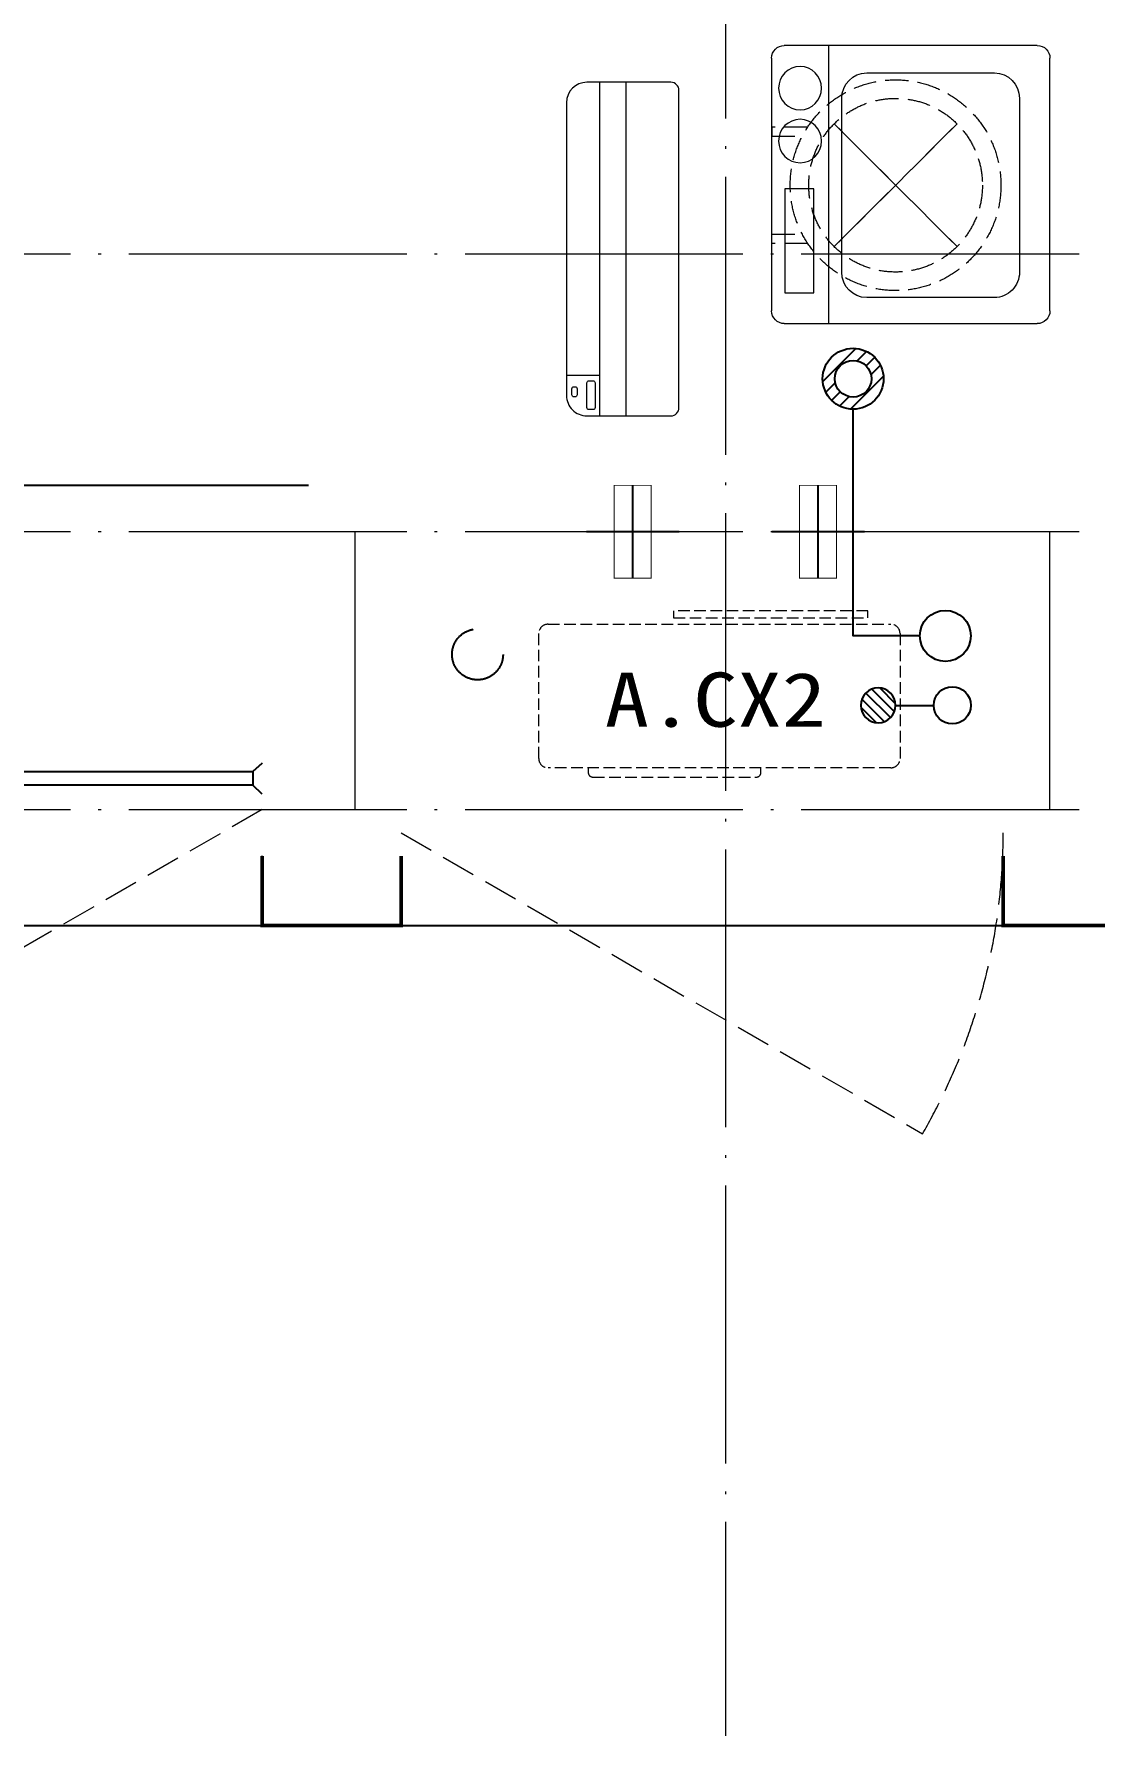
# Model space of a CAD drawing. Extents: x 27938 to 725830, y -209821 to 1628073.
# Drawn here: x 314924 to 317215, y 362324 to 365998 of the extents above; entities that cross this region are included whole.
import ezdxf

# ---------------------------------------------------------------- set-up
doc = ezdxf.new("R2010")
doc.units = 0
doc.header["$LTSCALE"] = 1000
doc.header["$MEASUREMENT"] = 0
for name, pattern in [('$1$DASH', [0.35, 0.25, -0.1]), ('DASH', [0.35, 0.25, -0.1]), ('DOTE', [2.42, 2, -0.2, 0.02, -0.2])]:
    doc.linetypes.add(name, pattern=pattern)
for name, color, linetype in [('3-栏杆1', 135, 'Continuous'), ('3.5方案汇报，与郭总、侯月琴确定户型_t8$0$2020.03.04 -1安徽标准化洋房户型(UA）_t8_t8$0$看线', 154, 'Continuous'), ('EQUIP_地漏', 7, 'Continuous'), ('VPIPE-凝结', 150, 'Continuous'), ('VPIPE-废水', 31, 'Continuous'), ('VPIPE-雨水', 4, 'DASH'), ('机电标识类', 1, 'Continuous'), ('看线', 251, 'Continuous')]:
    doc.layers.add(name, color=color, linetype=linetype)
for name, color, linetype, lineweight in [('DOTE', 19, 'DOTE', 9), ('LVTRY', 1, 'Continuous', 13), ('WINDOW', 144, 'Continuous', 15), ('平面-空调室内机', 176, 'Continuous', 9), ('平面-空调预留孔', 173, 'Continuous', 15), ('空调', 76, 'Continuous', 13), ('粉刷', 251, 'Continuous', 9)]:
    doc.layers.add(name, color=color, linetype=linetype, lineweight=lineweight)
doc.styles.add('黑体', font='')
doc.styles.get('黑体').set_extended_font_data('SimHei')

# ---------------------------------------------------------------- blocks, each defined once
blk = doc.blocks.new('FGDGDRGSDGDG')
at = {"layer": 'DOTE', "linetype": 'DOTE', "ltscale": 0.3}
for p, q in [((534482.5, 523848.5), (534482.5, 513948.5)), ((488182.5, 517148.5), (546982.5, 517148.5)), ((488182.5, 516548.5), (546982.5, 516548.5)), ((533682.5, 516548.5), (533682.5, 515948.5)), ((535182.5, 516548.5), (535182.5, 515948.5)), ((488182.5, 515948.5), (546982.5, 515948.5))]:
    blk.add_line(p, q, dxfattribs=at)
blk = doc.blocks.new('RECTANG')
for p, q in [((1, 1), (0, 1)), ((0, 1), (0, 0)), ((1, 0), (1, 1)), ((0, 0), (1, 0))]:
    blk.add_line(p, q)
blk = doc.blocks.new('洗衣机')
at = {"layer": 'LVTRY'}
for p, q in [((3791567.4, 243472.1), (3791021, 243472.1)), ((3791116.5, 243472.1), (3791116.5, 242871.5)), ((3790993.7, 243444.5), (3790993.7, 242899.1)), ((3791594.6, 242899.1), (3791594.6, 243444.5)), ((3791199, 243412.7), (3791474.9, 243412.7)), ((3791145.1, 242982.5), (3791145.1, 243358)), ((3791528.8, 243358), (3791528.8, 242982.5)), ((3791474.9, 242927.8), (3791199, 242927.8)), ((3791021, 242871.5), (3791567.4, 242871.5))]:
    blk.add_line(p, q, dxfattribs=at)
at = {"layer": 'LVTRY', "extrusion": (0, 0, -1)}
for centre, major_axis, start_param, end_param in [((3791021, 243444.5), (0, 27.6), -1.570796, 0), ((3791567.4, 243444.5), (0, 27.6), 0, 1.570796), ((3791055.1, 243379.8), (0, 46.9), 3.141593, 9.424778), ((3791199, 243358), (0, 54.7), 4.712389, 6.283185), ((3791474.9, 243358), (0, 54.7), 0, 1.570796), ((3791055.1, 243265.7), (0, 46.9), 3.141593, 9.424778), ((3791199, 242982.5), (0, 54.7), 3.141593, 4.712389), ((3791474.9, 242982.5), (0, 54.7), 1.570796, 3.141593), ((3791021, 242899.1), (0, 27.6), 3.141593, 4.712389), ((3791567.4, 242899.1), (0, 27.6), 1.570796, 3.141593)]:
    blk.add_ellipse(centre, major_axis=major_axis, ratio=0.986385, start_param=start_param, end_param=end_param, dxfattribs=at)
at = {"layer": 'LVTRY', "xscale": 63.25620569481588, "yscale": 224.5369532744355, "zscale": 64.12934308941763, "rotation": 180}
blk.add_blockref('RECTANG', (3791085.2, 243162.4), dxfattribs=at)
blk = doc.blocks.new('dnfhfn')
at = {"linetype": '$1$DASH', "ltscale": 0.2}
for p, q in [((101.9, 495, 0), (121.9, 495, 0)), ((101.9, 417.2, 0), (101.9, 495, 0)), ((121.9, 495, 0), (121.9, 429, 0)), ((353.1, 495, 0), (333.1, 495, 0)), ((333.1, 495, 0), (333.1, 429, 0)), ((353.1, 417.2, 0), (353.1, 495, 0))]:
    blk.add_line(p, q, dxfattribs=at)
at = {"linetype": '$1$DASH', "ltscale": 0.2, "elevation": 0}
for points in [[(94.9, 360.1), (94.9, 360.1), (360.1, 94.9), (360.1, 94.9)], [(360.1, 360.1), (94.9, 94.9), (94.9, 94.9), (360.1, 360.1)]]:
    blk.add_lwpolyline(points, close=True, dxfattribs=at)
at = {"linetype": '$1$DASH', "ltscale": 0.2}
for radius in [227.5, 187.5]:
    blk.add_circle((227.5, 227.5, 0), radius, dxfattribs=at)
blk = doc.blocks.new('ferre')
at = {"layer": '平面-空调预留孔', "linetype": 'DASH', "ltscale": 0.1}
for p, q in [((93392.7, 115403.5), (93392.7, 115393.5)), ((93402.7, 115383.5), (93755.6, 115383.5)), ((93765.6, 115393.5), (93765.6, 115403.5))]:
    blk.add_line(p, q, dxfattribs=at)
blk.add_lwpolyline([(93996.7, 115742.6), (93576.8, 115742.6), (93576.8, 115727.5), (93996.7, 115727.5)], close=True, dxfattribs=at)
blk.add_lwpolyline([(94045.9, 115403.5), (93305.9, 115403.5, -0.414214), (93285.9, 115423.5), (93285.9, 115693.5, -0.414214), (93305.9, 115713.5), (94045.9, 115713.5, -0.414214), (94065.9, 115693.5), (94065.9, 115423.5, -0.414214)], format="xyb", close=True, dxfattribs=at)
for centre, start, end in [((93402.7, 115393.5), 180, 270), ((93755.6, 115393.5), 270, 0)]:
    blk.add_arc(centre, 10, start, end, dxfattribs=at)
at = {"layer": '平面-空调预留孔', "color": 251, "linetype": 'DASH', "ltscale": 0.1, "true_color": 0x636466, "style": '黑体', "width": 1.2}
blk.add_text('A.CX2', height=117.05, dxfattribs=at).set_placement((93428.3, 115492.1))
blk = doc.blocks.new('fergve')
at = {"layer": '平面-空调预留孔', "linetype": 'DASH', "ltscale": 0.1}
blk.add_blockref('ferre', (25670, -60415.8), dxfattribs=at)
blk = doc.blocks.new('dongkong')
blk.add_wipeout([(-603756, 210771), (-603756, 210570.8), (-603836, 210570.8), (-603836, 210771)])
at = {"layer": '机电标识类', "color": 250, "linetype": 'DASH', "ltscale": 400}
for p, q in [((-603796, 210771), (-603796, 210570.8)), ((-603896, 210670.7), (-603696, 210670.7))]:
    blk.add_line(p, q, dxfattribs=at)
at = {"layer": '空调', "color": 6, "linetype": 'DASH', "const_width": 2}
blk.add_lwpolyline([(-603756, 210771), (-603756, 210570.8), (-603836, 210570.8), (-603836, 210771)], close=True, dxfattribs=at)
blk = doc.blocks.new('A$C001338C2')
for p, q in [((845, 303.6), (55, 303.6)), ((109.1, 214.8), (109.1, 303.6)), ((0, 248.6), (0, 22)), ((900, 22), (900, 248.6)), ((22, 0), (878, 0))]:
    blk.add_line(p, q)
at = {"lineweight": 5}
for p, q in [((900, 214.8), (0, 214.8)), ((900, 143.2), (0, 143.2))]:
    blk.add_line(p, q, dxfattribs=at)
for points in [[(73.1, 275), (56.8, 275, -0.414214), (51.3, 280.5), (51.3, 283.4, -0.414214), (56.8, 288.9), (73.1, 288.9, -0.414214), (78.6, 283.4), (78.6, 280.5, -0.414214)], [(89.2, 226.4), (22.2, 226.4, -0.414214), (16.7, 231.9), (16.7, 243.1, -0.414214), (22.2, 248.6), (89.2, 248.6, -0.414214), (94.7, 243.1), (94.7, 231.9, -0.414214)]]:
    blk.add_lwpolyline(points, format="xyb", close=True)
for centre, radius, start, end in [((55, 248.6), 55, 90, 180), ((845, 248.6), 55, 360, 90), ((22, 22), 22, 180, 270), ((878, 22), 22, 270, 360)]:
    blk.add_arc(centre, radius, start, end)
blk = doc.blocks.new('$TwtSys$00000141')
at = {"color": 1}
for p, q in [((-47.1, 3.8), (-5, 45.9)), ((-47.1, 3.8), (-5, 45.9)), ((-43.6, -17.5), (17.5, 43.6)), ((-43.6, -17.5), (17.5, 43.6)), ((-33.2, -33.2), (33.2, 33.2)), ((-33.2, -33.2), (33.2, 33.2)), ((-16.2, -43.5), (43.8, 16.4)), ((-16.2, -43.5), (43.8, 16.4)), ((5.7, -46.1), (46.1, -5.7)), ((5.7, -46.1), (46.1, -5.7))]:
    blk.add_line(p, q, dxfattribs=at)
blk.add_circle((0, 0), 47, dxfattribs=at)
blk.add_circle((0, 0), 47, dxfattribs=at)
blk = doc.blocks.new('$TwtSys$00000543')
for p, q in [((-93.6, -8.5), (8.5, 93.6)), ((12.5, 55), (41.7, 84.2)), ((39.9, 39.9), (66.5, 66.5)), ((-8.5, -93.6), (93.6, 8.5)), ((55, 12.5), (84.2, 41.7)), ((-84.2, -41.7), (-55, -12.5)), ((-66.5, -66.5), (-39.9, -39.9)), ((-41.7, -84.2), (-12.5, -55))]:
    blk.add_line(p, q)
for radius in [94, 56.4]:
    blk.add_circle((0, 0), radius)

msp = doc.modelspace()

# ---------------------------------------------------------------- linework, layer by layer
at = {"color": 30, "const_width": 8}
for points in [[(315716.6, 364223.7), (315716.6, 364073.7), (315416.6, 364073.7), (315416.6, 364223.7)], [(317316.6, 364223.7), (317316.6, 364073.7), (317016.6, 364073.7), (317016.6, 364223.7)]]:
    msp.add_lwpolyline(points, dxfattribs=at)
at = {"layer": '3-栏杆1', "color": 5}
for p, q in [((315396.3, 364405.9), (315416.6, 364423.7)), ((315416.6, 364423.7), (315396.3, 364405.9)), ((313836.8, 364405.9), (315396.3, 364405.9)), ((315396.3, 364376.6), (313836.8, 364376.6)), ((315396.3, 364405.9), (315396.3, 364376.7)), ((315416.6, 364356.8), (315396.3, 364376.7))]:
    msp.add_line(p, q, dxfattribs=at)
at = {"layer": '3.5方案汇报，与郭总、侯月琴确定户型_t8$0$2020.03.04 -1安徽标准化洋房户型(UA）_t8_t8$0$看线', "ltscale": 10}
msp.add_line((313316.6, 365023.7), (315516.6, 365023.7), dxfattribs=at)
at = {"layer": 'VPIPE-凝结', "ltscale": 0.1}
msp.add_lwpolyline([(316784.2, 364548.7), (316866.6, 364548.7)], dxfattribs=at)
at = {"layer": 'VPIPE-凝结'}
msp.add_circle((316906.6, 364548.7), 40, dxfattribs=at)
at = {"layer": 'VPIPE-废水'}
msp.add_circle((316891.6, 364698.7), 55, dxfattribs=at)
at = {"layer": 'VPIPE-雨水'}
msp.add_circle((315881.6, 364658.7), 55, dxfattribs=at)
at = {"layer": 'WINDOW', "color": 250, "linetype": 'DASH', "ltscale": 0.3}
for points in [[(315416.6, 364323.7), (314723.8, 363923.7, -0.131652), (314616.6, 364323.7)], [(315716.6, 364273.7), (316842.4, 363623.7, 0.131652), (317016.6, 364273.7)]]:
    msp.add_lwpolyline(points, format="xyb", dxfattribs=at)
at = {"layer": '看线', "color": 202, "ltscale": 0.5}
for points in [[(313816.6, 364223.7), (313816.6, 364073.7), (315416.6, 364073.7), (315416.6, 364223.7)], [(313216.6, 364073.7), (315416.6, 364073.7)], [(315716.6, 364073.7), (317016.6, 364073.7)]]:
    msp.add_lwpolyline(points, dxfattribs=at)

# ---------------------------------------------------------------- block references
msp.add_blockref('FGDGDRGSDGDG', (-218065.9, -151624.7))
at = {"layer": 'EQUIP_地漏', "xscale": 0.7000000000000001, "yscale": 0.7000000000000001, "zscale": 0.7000000000000001}
msp.add_blockref('$TwtSys$00000543', (316692.5, 365253.7), dxfattribs=at)
at = {"layer": 'EQUIP_地漏', "xscale": 0.8, "yscale": -0.8, "zscale": 0.8, "rotation": 179.9999999357402}
msp.add_blockref('$TwtSys$00000141', (316746.6, 364548.7), dxfattribs=at)
at = {"layer": '平面-空调预留孔', "xscale": 0.800000000046565, "yscale": 0.800000000046565, "zscale": 0.800000000046565, "rotation": 90.00000023343017}
msp.add_blockref('A$C001338C2', (316316.5, 365173.7), dxfattribs=at)
at = {"layer": '平面-空调预留孔', "rotation": 90.00000000000001}
msp.add_blockref('dnfhfn', (317011.7, 365444.1, 0), dxfattribs=at)
at = {"layer": '平面-空调预留孔'}
msp.add_blockref('fergve', (197057.9, 309426.1), dxfattribs=at)
at = {"layer": '粉刷'}
msp.add_blockref('洗衣机', (-3474477.2, 122501.3), dxfattribs=at)

# ---------------------------------------------------------------- next in the draw order: block references
at = {"layer": '平面-空调室内机', "ltscale": 0.3, "xscale": -1, "rotation": 180}
for p in [(920012.6, 575594.5), (920412.7, 575594.5)]:
    msp.add_blockref('dongkong', p, dxfattribs=at)

# ---------------------------------------------------------------- next in the draw order: linework, layer by layer
at = {"layer": 'VPIPE-凝结', "ltscale": 0.1}
msp.add_lwpolyline([(316836.6, 364698.7), (316692.5, 364698.7), (316692.5, 365187.9)], dxfattribs=at)

doc.saveas('drawing.dxf')
